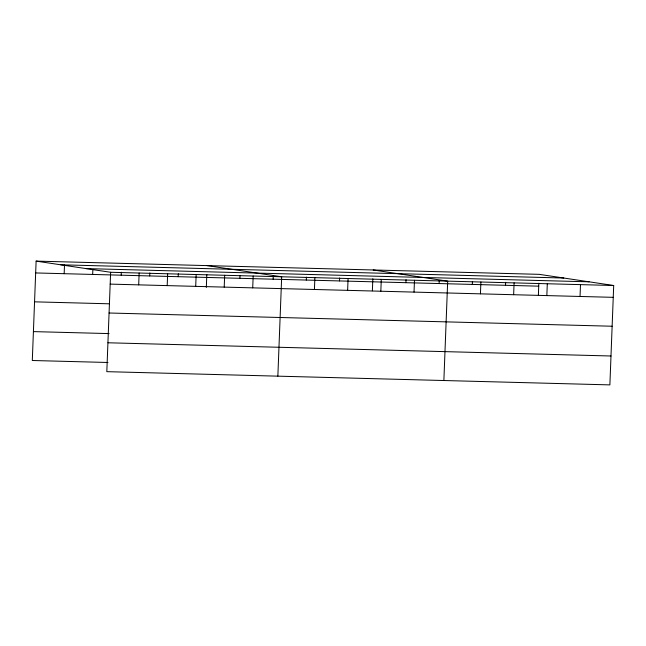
<?xml version="1.0" encoding="UTF-8"?>
<svg xmlns="http://www.w3.org/2000/svg" width="646" height="646" viewBox="0 0 646 646"><rect width="100%" height="100%" fill="white"/><g stroke="black" fill="none" stroke-linecap="round" stroke-linejoin="round"><path stroke-width="0.97" d="M36.119 261.113L110.636 272.281L106.816 371.66L609.881 384.887L613.7 285.5L539.184 274.34L36.119 261.113L32.3 360.5L107.987 362.487M64.172 273.694L64.511 264.82M92.677 274.445L92.862 269.511M121.182 275.196L121.295 272.232M138.688 284.862L139.148 273.032M149.694 275.947L149.807 272.983M167.193 285.613L167.653 273.783M178.199 276.69L178.312 273.734M195.706 286.364L196.158 274.526M206.324 287.405L206.817 274.485M224.21 287.115L224.663 275.277M239.908 278.313L240.021 275.358M252.715 287.858L253.175 276.028M273.113 279.185L273.226 276.23M277.861 376.158L281.68 276.779L207.156 265.611M306.309 280.057L306.422 277.102M314.424 289.481L314.885 277.651M339.513 280.937L339.626 277.974M347.629 290.353L348.081 278.523M372.371 290.773L372.831 278.846M380.833 291.225L381.285 279.395M405.914 282.682L406.027 279.718M414.029 292.097L414.49 280.267M439.118 283.554L439.232 280.59M443.875 380.526L447.686 281.139L373.17 269.971M472.323 284.426L472.436 281.462M480.438 293.849L480.89 282.011M505.527 285.298L505.64 282.342M513.643 294.721L514.095 282.883M538.384 295.133L538.837 283.214M546.839 295.593L547.299 283.755M580.043 296.466L580.496 284.628M60.708 264.795L563.772 278.022M86.047 268.599L589.112 281.817M110.636 272.281L613.7 285.5M35.667 272.943L538.724 286.17M110.183 284.111L613.248 297.338M34.553 301.835L109.263 303.806M109.077 313.003L612.133 326.23M33.406 331.608L109.101 333.594M107.93 342.776L610.995 355.994"/></g></svg>
